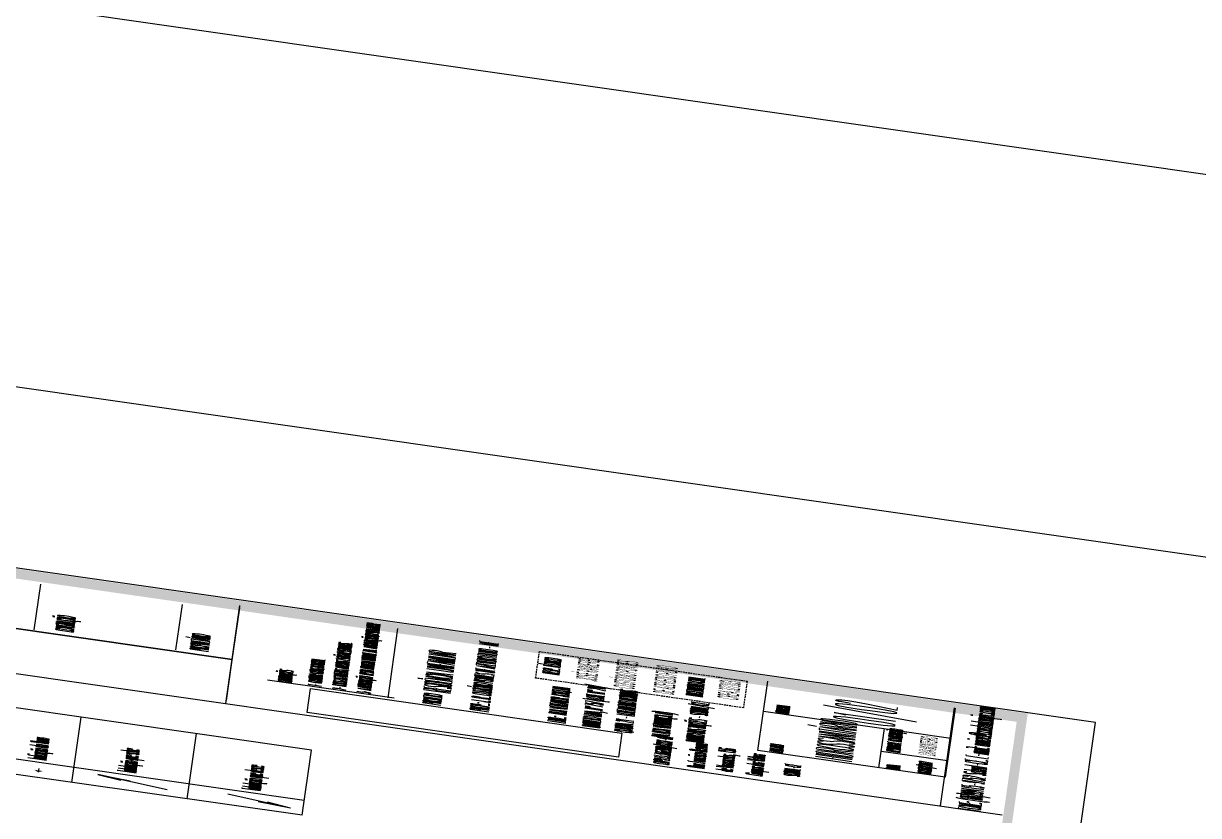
# Model space of a CAD drawing. Header units: millimetres. Extents: x -361192058 to 101130107379, y -14071650034 to 19218552450.
# Drawn here: x -136323 to -135610, y 40980 to 41461 of the extents above; entities that cross this region are included whole.
import ezdxf
from ezdxf.enums import TextEntityAlignment as Align

# ---------------------------------------------------------------- set-up
doc = ezdxf.new("R2010")
doc.units = ezdxf.units.MM
doc.header["$LTSCALE"] = 0.5
doc.linetypes.add('HIDDEN2', pattern=[0.1875, 0.125, -0.0625])
for name, color, linetype in [('02', 2, 'Continuous'), ('14-04-Texto-04', 3, 'Continuous'), ('CERAMICA', 8, 'Continuous'), ('CERC02', 3, 'Continuous'), ('CERÂMICA', 8, 'Continuous'), ('parede', 2, 'Continuous'), ('TEXT', 2, 'Continuous'), ('TEXTO', 3, 'Continuous'), ('TEXTO2', 3, 'Continuous'), ('TXT_0', 7, 'Continuous')]:
    doc.layers.add(name, color=color, linetype=linetype)
doc.styles.add('ADITIVOCAD', font='ROMANS.shx')
doc.styles.add('ROMAND', font='romand', dxfattribs={"height": 0.3})
doc.styles.add('ROMANS', font='romans', dxfattribs={"height": 0.1})
doc.styles.add('SANSSERIF', font='sas_____.pfb', dxfattribs={"height": 1})
doc.styles.get("Standard").update_dxf_attribs({"font": 'txt.shx', "height": 0.12})
picture_1 = doc.add_image_def('image1.jpg', size_in_pixel=(700, 700))

# ---------------------------------------------------------------- blocks, each defined once
blk = doc.blocks.new('APROVADO QUADRA 21.2 MBVII')
at = {"layer": 'CERÂMICA', "lineweight": 18}
h = blk.add_hatch(color=256, dxfattribs=at)
h.paths.add_polyline_path([(4015.232, 2448.86), (4014.953, 2448.571), (4015.002, 2448.525)])
h.paths.add_polyline_path([(4014.904, 2448.619), (4014.953, 2448.571), (4015.232, 2448.86)])
h = blk.add_hatch(color=256, dxfattribs=at)
h.paths.add_polyline_path([(4014.446, 2446.862), (4014.725, 2447.15), (4014.773, 2447.104)])
h.paths.add_polyline_path([(4014.676, 2447.198), (4014.725, 2447.15), (4014.446, 2446.862)])
at = {"lineweight": 18}
for p, q in [((4013.711, 2446.734), (4013.711, 2460.226)), ((4022.444, 2446.734), (4022.444, 2460.226)), ((4015.709, 2446.734), (4015.709, 2459.008)), ((4014.898, 2449.468), (4014.425, 2449.468)), ((4013.711, 2449.113), (4022.444, 2449.113)), ((4014.533, 2448.136, 0.346), (4015.232, 2448.86, 0.346)), ((4015.232, 2448.86, 0.346), (4014.904, 2448.619, 0.346)), ((4015.232, 2448.86, 0.346), (4015.002, 2448.525, 0.346)), ((4013.711, 2447.923), (4022.444, 2447.923)), ((4014.446, 2446.862, 0.346), (4015.077, 2447.516, 0.346)), ((4014.446, 2446.862, 0.346), (4014.676, 2447.198, 0.346)), ((4014.446, 2446.862, 0.346), (4014.773, 2447.104, 0.346)), ((4013.711, 2446.734), (4022.444, 2446.734))]:
    blk.add_line(p, q, dxfattribs=at)
for points in [[(3864.724, 2517.868), (4064.639, 2517.868), (4064.639, 2359.975), (3864.724, 2359.975)], [(4114.826, 2517.868), (4314.741, 2517.868), (4314.741, 2359.975), (4114.826, 2359.975)]]:
    blk.add_lwpolyline(points, close=True, dxfattribs=at)
blk.add_solid([(4014.425, 2449.468), (4014.648, 2449.515), (4014.648, 2449.42)], dxfattribs=at)
at = {"layer": '02', "lineweight": 18}
blk.add_line((4026.944, 2460.214), (4026.944, 2439.652), dxfattribs=at)
blk.add_lwpolyline([(3979.619, 2438.839), (4040.819, 2438.839), (4040.819, 2483.389), (3979.619, 2483.389)], close=True, dxfattribs=at)
at = {"layer": '02', "lineweight": 18, "const_width": 0.1}
blk.add_lwpolyline([(3980.369, 2439.589), (4040.069, 2439.589), (4040.069, 2482.639), (3980.369, 2482.639)], close=True, dxfattribs=at)
at = {"layer": '02', "color": 4, "linetype": 'HIDDEN2', "lineweight": 18}
blk.add_lwpolyline([(4036.121, 2444.57), (4039.686, 2444.57), (4039.686, 2442.425), (4036.121, 2442.425)], close=True, dxfattribs=at)
at = {"layer": '14-04-Texto-04', "lineweight": 18}
for p, q in [((4032.845, 2460.214), (4032.845, 2447.667)), ((4032.845, 2447.667), (4032.845, 2458.602)), ((4036.049, 2442.216), (4036.049, 2440.282))]:
    blk.add_line(p, q, dxfattribs=at)
at = {"layer": 'CERAMICA', "lineweight": 18}
for p, q in [((4027.37, 2447.667), (4040.069, 2447.667)), ((4030.85, 2447.281), (4030.85, 2445.973)), ((4030.747, 2446.035), (4040.026, 2446.035)), ((4032.979, 2440.282), (4032.979, 2440.967))]:
    blk.add_line(p, q, dxfattribs=at)
at = {"layer": 'CERC02', "lineweight": 18}
for p, q in [((4033.049, 2449.714), (4039.159, 2449.714)), ((4033.065, 2448.251), (4039.159, 2448.251)), ((4026.944, 2447.667), (4039.805, 2447.667)), ((4026.944, 2447.667), (4039.798, 2447.667)), ((4026.944, 2447.667), (4039.798, 2447.667)), ((4026.944, 2447.667), (4040.069, 2447.667)), ((4026.944, 2447.667), (4040.062, 2447.667)), ((4030.784, 2442.216), (4040.064, 2442.216)), ((4030.784, 2440.282), (4030.784, 2442.216)), ((4030.784, 2440.967), (4036.049, 2440.967)), ((4026.944, 2440.289), (4040.069, 2440.289)), ((4040.064, 2440.282), (4030.784, 2440.282))]:
    blk.add_line(p, q, dxfattribs=at)
at = {"color": 0, "lineweight": 13, "flags": 8}
for p in [(4700.725, 2280.113), (4699.574, 2277.896), (4702.355, 2276.195), (4703.672, 2274.085), (4699.844, 2272.219), (4703.049, 2270.137), (4703.088, 2267.98), (4700.652, 2261.522), (4700.701, 2257.159)]:
    blk.add_attdef('NIVEL', p, '', height=0.075, dxfattribs=at)
for rotation, width, p in [(90, 0.8, (4700.821, 2275.752)), (270, 0.6, (4703.844, 2274.902)), (90, 0.8, (4701.557, 2268.502)), (180, 0.6, (4651.182, 2236.193))]:
    blk.add_attdef('$PORTA', text='', height=0.09, rotation=rotation, dxfattribs=dict(at, width=width)).set_placement(p, align=Align.MIDDLE)
for p in [(4654.176, 2240.463), (4648.499, 2240.192), (4637.801, 2239.384), (4633.439, 2239.336), (4656.392, 2239.312), (4652.475, 2237.682), (4644.26, 2236.949), (4646.417, 2236.988), (4650.365, 2236.365)]:
    blk.add_attdef('NIVEL', p, '', height=0.075, rotation=270, dxfattribs=at)
at = {"color": 0, "lineweight": 13, "width": 0.8, "flags": 8}
for p in [(4652.032, 2239.216), (4644.782, 2238.479)]:
    blk.add_attdef('$PORTA', text='', height=0.09, dxfattribs=at).set_placement(p, align=Align.MIDDLE)
at = {"layer": 'parede', "lineweight": 18, "style": 'ROMANS'}
blk.add_text('RESIDÊNCIA UNIFAMILIAR', height=0.27531, dxfattribs=at).set_placement((4032.475, 2445.685), align=Align.TOP_LEFT)
at = {"layer": 'TEXT', "lineweight": 18, "style": 'SANSSERIF'}
for s, height, p in [('JOSÉ RANIERE  ', 0.21833, (4036.794, 2444.163)), ('CUSTÓDIO PONTES ', 0.21833, (4036.464, 2443.77)), ('DE AZEVEDO FILHO', 0.21833, (4036.486, 2443.363)), ('CREA 327103', 0.21833, (4036.972, 2442.704)), ('LIVIA MONTEIRO', 0.1768, (4033.333, 2440.588))]:
    blk.add_text(s, height=height, dxfattribs=at).set_placement(p, align=Align.TOP_LEFT)
at = {"layer": 'TEXTO', "lineweight": 18, "style": 'ROMANS'}
for s, height, p in [('PROP.: J. R. CUSTÓDIO PONTES DE AZEVEDO FILHO - ME', 0.19342, (4030.774, 2445.188)), ('END.:  RUA VEREADOR JOAQUIM', 0.18066, (4030.719, 2444.385)), ('BARRETO LIMA, N° 757 (LOTE N° 28/', 0.18066, (4030.751, 2444.028)), ('DA BOA VIZINHANÇA II)', 0.18066, (4030.725, 2443.311)), ('BAIRRO DAS NAÇÕES - SOBRAL/CE', 0.18066, (4030.732, 2442.957))]:
    blk.add_text(s, height=height, dxfattribs=at).set_placement(p, align=Align.TOP_LEFT)
blk.add_text('QUADRA 21 - LOTEAMENTO MORADAS ', height=0.18066, dxfattribs=at).set_placement((4030.693, 2443.515))
at = {"layer": 'TEXTO2', "lineweight": 18, "style": 'ROMANS'}
for s, height, p in [('CONSTRUÇÃO', 0.1885, (4033.422, 2449.5, -0.754)), ('PROPRIETÁRIO', 0.1885, (4033.422, 2448.108, -1.508)), ('OBSERVAÇÕES', 0.1378, (4030.919, 2447.171)), ('1- CONFERIR COTAS NO LOCAL', 0.1378, (4030.951, 2446.864)), ('2- TODOS OS DIREITOS AUTORAIS ESTÃO RESERVADOS.', 0.1378, (4030.947, 2446.613)), ('3- A REPRODUÇÃO  DESTA PRANCHA DEPENDE DA  AUTORIZAÇÃO DO SEU AUTOR', 0.1378, (4030.951, 2446.356)), ('PROJETO', 0.1865, (4030.762, 2445.676)), ('RESP. TÉCNICO', 0.17017, (4036.937, 2444.506)), ('CNPJ:13.366.989/0001-01', 0.16182, (4027.216, 2443.255)), ('ENGENHEIRO CIVIL', 0.17017, (4036.736, 2443.023)), ('ASSUNTO', 0.1378, (4030.931, 2442.098)), ('PRANCHA', 0.1378, (4036.156, 2442.091)), ('SOBRAL-CE', 0.1618, (4028.09, 2441.919)), ('HIDROSSANITÁRIO', 0.37552, (4031.035, 2441.624)), ('01/02', 0.6343, (4036.369, 2441.499)), ('DESENHO E COLABORAÇÃO', 0.1378, (4033.162, 2440.913)), ('DATA', 0.1378, (4030.931, 2440.889)), ('AGOSTO/2017', 0.1378, (4030.901, 2440.567))]:
    blk.add_text(s, height=height, dxfattribs=at).set_placement(p, align=Align.TOP_LEFT)
at = {"layer": 'TEXTO2', "lineweight": 18, "style": 'ROMAND'}
for s, height, p in [('Rua Francisco Bezerra', 0.17525, (4027.374, 2442.819)), ('de Vasconcelos, 156', 0.17525, (4027.47, 2442.527)), ('Campos dos Velhos', 0.17525, (4027.475, 2442.221)), ('FONE: (88)99415-9752 Sobral-CE. E-mail: raniere@construtorajrc.com', 0.22856, (4026.953, 2439.988))]:
    blk.add_text(s, height=height, dxfattribs=at).set_placement(p, align=Align.MIDDLE_LEFT)
at = {"layer": 'TXT_0', "lineweight": 18, "style": 'ADITIVOCAD'}
for s, p in [('Indicação do fluxo ', (4016.1, 2449.402)), ('Tubulação que sobe', (4016.089, 2448.475)), ('Tubulação que desce', (4016.089, 2447.19))]:
    blk.add_text(s, height=0.19029, dxfattribs=at).set_placement(p)
at = {"layer": '02', "color": 4, "linetype": 'HIDDEN2', "lineweight": 18}
image = blk.add_image(picture_1, insert=(4027.311, 2443.618), size_in_units=(3.215, 3.215), dxfattribs=at)
image.dxf.flags = 7

msp = doc.modelspace()

# ---------------------------------------------------------------- block references
at = {"layer": '02', "color": 0, "lineweight": 30, "xscale": -4.574818403918471, "yscale": -59.40450511825884, "zscale": 4.574818403918471, "rotation": 261.8606972171988}
msp.add_blockref('APROVADO QUADRA 21.2 MBVII', (5129.041, 2225.201), dxfattribs=at)

doc.saveas('drawing.dxf')
